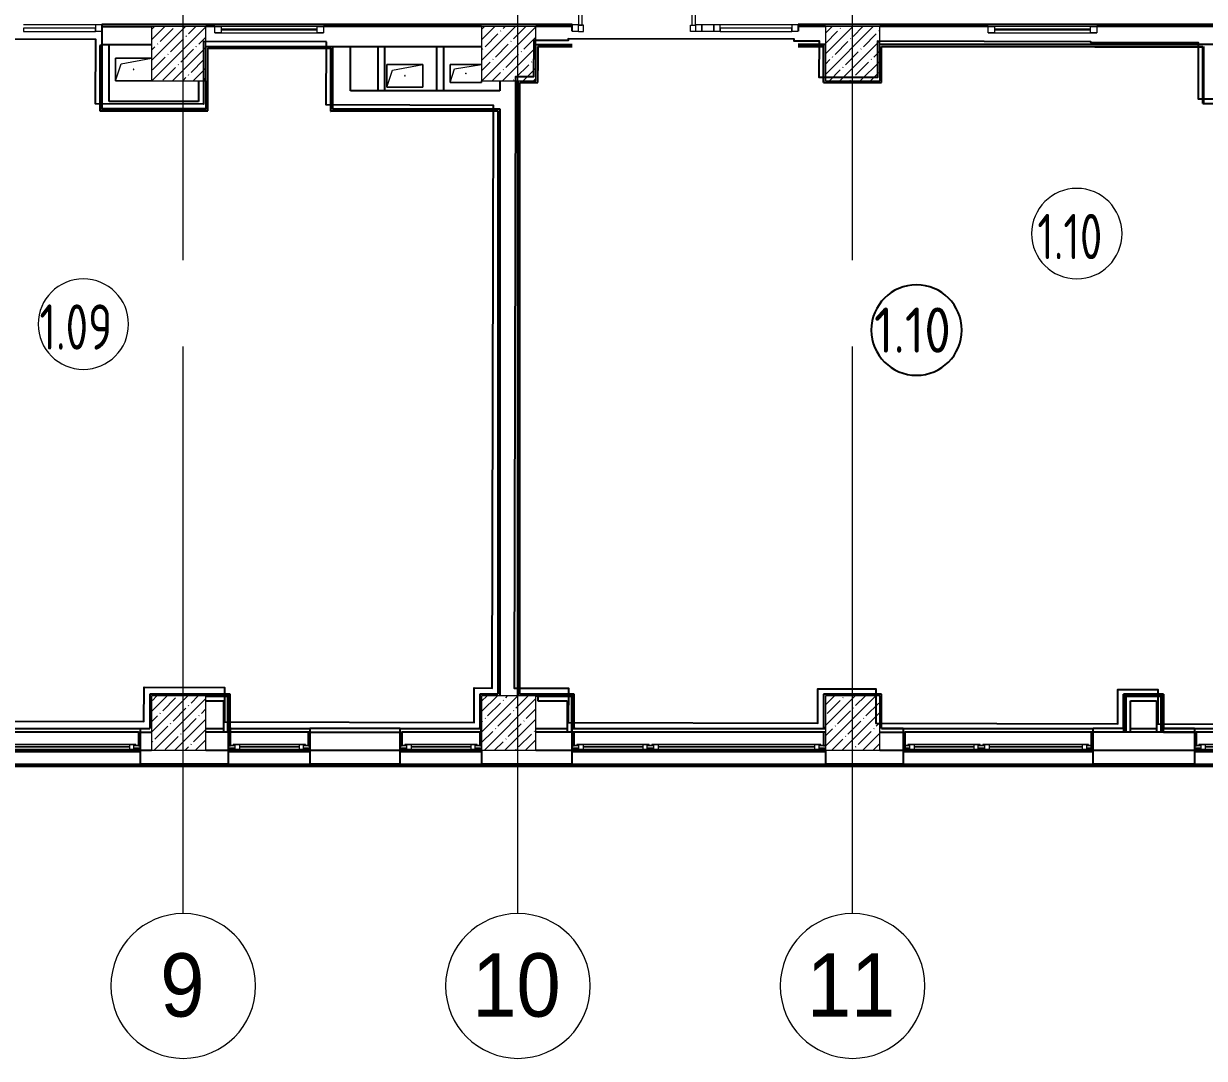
# Model space of a CAD drawing. Header units: millimetres. Extents: x -625 to 415037, y -3642 to 102118.
# Drawn here: x 24210 to 37265, y -3642 to 7796 of the extents above; entities that cross this region are included whole.
import ezdxf

# ---------------------------------------------------------------- set-up
doc = ezdxf.new("R2010")
doc.units = ezdxf.units.MM
doc.linetypes.add('Осевая', pattern=[6350, 1270, -952.5, 3175, -952.5])
for name, color, linetype, lineweight in [('A-AREA-IDEN', 7, 'Continuous', 9), ('A-DETL-GENF', 7, 'Continuous', 9), ('A-GENM', 7, 'Continuous', 9), ('A-GLAZ', 7, 'Continuous', 9), ('A-GLAZ-1', 7, 'Continuous', 5), ('A-GLAZ-CURT-1', 7, 'Continuous', 5), ('A-GLAZ-CURT-2', 7, 'Continuous', 20), ('A-GLAZ-CWMG', 7, 'Continuous', 9), ('A-GLAZ-CWMG-1', 7, 'Continuous', 20), ('S-COLS-1', 7, 'Continuous', 5), ('Оси', 7, 'Continuous', 9), ('Оси-1', 7, 'Continuous', 20), ('Оси-2', 7, 'Осевая', 9)]:
    doc.layers.add(name, color=color, linetype=linetype, lineweight=lineweight)
doc.styles.add('Arial', font='arial.ttf', dxfattribs={"width": 0.9, "height": 700})
doc.styles.add('GOST Common', font='', dxfattribs={"width": 0.9, "height": 500})
doc.styles.add('СПДС', font='ГОСТ тип А.ttf', dxfattribs={"width": 0.9})
doc.styles.get('GOST Common').set_extended_font_data('GOST Common')

# ---------------------------------------------------------------- blocks, each defined once
blk = doc.blocks.new('BSC_Колонна _Прямоугольная - 600х600-23286269-Объем проектирования 1 этажа')
at = {"layer": 'S-COLS-1'}
h = blk.add_hatch(dxfattribs=at)
h.set_pattern_fill('FP_3', color=256, style=0, pattern_type=2)
h.set_pattern_definition([(45, (-29509.74, -7600), (-114.04925, 114.04925), []), (45, (-29395.7, -7600), (-114.04925, 114.04925), [201.613, -40.323, 6.706, -33.617])])
h.paths.add_polyline_path([(-300, -300), (300, -300), (300, 300), (-300, 300), (-300, -187)])
for p, q in [((300, 300), (-300, 300)), ((-300, 300), (-300, -300)), ((300, -300), (300, 300)), ((-300, -300), (300, -300))]:
    blk.add_line(p, q, dxfattribs=at)
blk = doc.blocks.new('BSC_Колонна _Прямоугольная - 600х600-V5-Объем проектирования 1 этажа')
at = {"layer": 'S-COLS-1'}
h = blk.add_hatch(dxfattribs=at)
h.set_pattern_fill('FP_9', color=256, style=0, pattern_type=2)
h.set_pattern_definition([(45, (-25860, -200), (-114.0493, 114.0493), []), (45, (-25745.95, -200), (-114.0493, 114.0493), [201.613, -40.323, 6.706, -33.617])])
h.paths.add_polyline_path([(300, -300), (300, 300), (-300, 300), (-300, -300)])
for p, q in [((300, 300), (-300, 300)), ((-300, 300), (-300, -300)), ((300, -300), (300, 300)), ((-300, -300), (300, -300))]:
    blk.add_line(p, q, dxfattribs=at)
blk = doc.blocks.new('BSC_Колонна _Прямоугольная - 600х600-V6-Объем проектирования 1 этажа')
at = {"layer": 'S-COLS-1'}
h = blk.add_hatch(dxfattribs=at)
h.set_pattern_fill('FP_10', color=256, style=0, pattern_type=2)
h.set_pattern_definition([(45, (-29509.74, -200), (-114.04925, 114.04925), []), (45, (-29395.7, -200), (-114.04925, 114.04925), [201.613, -40.323, 6.706, -33.617])])
h.paths.add_polyline_path([(300, -300), (300, 300), (-300, 300), (-300, -300)])
for p, q in [((300, 300), (-300, 300)), ((-300, 300), (-300, -300)), ((300, -300), (300, 300)), ((-300, -300), (300, -300))]:
    blk.add_line(p, q, dxfattribs=at)
blk = doc.blocks.new('BSC_Колонна _Прямоугольная - 600х600-V18-Объем проектирования 1 этажа')
at = {"layer": 'S-COLS-1'}
h = blk.add_hatch(dxfattribs=at)
h.set_pattern_fill('FP_28', color=256, style=0, pattern_type=2)
h.set_pattern_definition([(45, (-25860, -7600), (-114.0493, 114.0493), []), (45, (-25745.95, -7600), (-114.0493, 114.0493), [201.613, -40.323, 6.706, -33.617])])
h.paths.add_polyline_path([(300, -300), (300, 300), (-300, 300), (-300, -300), (-111, -300)])
for p, q in [((300, 300), (-300, 300)), ((-300, 300), (-300, -300)), ((300, -300), (300, 300)), ((-300, -300), (300, -300))]:
    blk.add_line(p, q, dxfattribs=at)
blk = doc.blocks.new('BSC_Колонна _Прямоугольная - 600х600-V39-Объем проектирования 1 этажа')
at = {"layer": 'S-COLS-1'}
h = blk.add_hatch(dxfattribs=at)
h.set_pattern_fill('FP_65', color=256, style=0, pattern_type=2)
h.set_pattern_definition([(45, (-33310, -7600), (-114.04925, 114.04925), []), (45, (-33195.95, -7600), (-114.04925, 114.04925), [201.613, -40.323, 6.706, -33.617])])
h.paths.add_polyline_path([(300, -300), (300, 300), (-300, 300), (-300, -300)])
for p, q in [((300, 300), (-300, 300)), ((-300, 300), (-300, -300)), ((300, -300), (300, 300)), ((-300, -300), (300, -300))]:
    blk.add_line(p, q, dxfattribs=at)
blk = doc.blocks.new('BSC_Колонна _Прямоугольная - 600х600-V40-Объем проектирования 1 этажа')
at = {"layer": 'S-COLS-1'}
h = blk.add_hatch(dxfattribs=at)
h.set_pattern_fill('FP_66', color=256, style=0, pattern_type=2)
h.set_pattern_definition([(45, (-33310, -200), (-114.04925, 114.04925), []), (45, (-33195.95, -200), (-114.04925, 114.04925), [201.613, -40.323, 6.706, -33.617])])
h.paths.add_polyline_path([(300, -300), (300, 300), (-300, 300), (-300, -300)])
for p, q in [((300, 300), (-300, 300)), ((-300, 300), (-300, -300)), ((300, -300), (300, 300)), ((-300, -300), (300, -300))]:
    blk.add_line(p, q, dxfattribs=at)
blk = doc.blocks.new('120_Окно_СКБ_2Ст - 120_Окно_СКБ_2Ст 2100х2500 _мал створка справа_-V53-Объем проектирования 1 этажа')
at = {"layer": 'A-GLAZ'}
for p, q in [((-1050, -127), (-1050, -57)), ((-1050, -57), (-980, -57)), ((-980, -127), (-1050, -127)), ((-980, -127), (-1000, -127)), ((-1000, -127), (-1000, -137)), ((-980, -57), (-980, -127)), ((150, -87), (-980, -87)), ((-980, -87), (-980, -127)), ((-930, -137), (-930, -87)), ((100, -137), (100, -87)), ((150, -127), (150, -57)), ((150, -57), (220, -57)), ((150, -127), (150, -87)), ((220, -127), (150, -127)), ((170, -127), (150, -127)), ((170, -137), (170, -127)), ((220, -127), (200, -127)), ((200, -127), (200, -137)), ((220, -57), (220, -127)), ((980, -87), (220, -87)), ((220, -87), (220, -127)), ((270, -137), (270, -87)), ((930, -137), (930, -87)), ((980, -127), (980, -57)), ((980, -57), (1050, -57)), ((980, -127), (980, -87)), ((1050, -127), (980, -127)), ((1000, -127), (980, -127)), ((1000, -137), (1000, -127)), ((1050, -57), (1050, -127)), ((-1000, -137), (170, -137)), ((170, -137), (-1000, -137)), ((200, -137), (1000, -137)), ((1000, -137), (200, -137))]:
    blk.add_line(p, q, dxfattribs=at)
at = {"layer": 'A-GLAZ-1'}
for p, q in [((1050, -57), (-1050, -57)), ((-1030, -127), (-1000, -127)), ((-930, -107), (100, -107)), ((100, -117), (-930, -117)), ((171, -127), (200, -127)), ((270, -107), (930, -107)), ((930, -117), (270, -117)), ((1000, -127), (1030, -127))]:
    blk.add_line(p, q, dxfattribs=at)
blk = doc.blocks.new('120_Окно_СКБ_2Ст - 120_Окно_СКБ_2Ст 2800х2500_створка_-22445922-Объем проектирования 1 этажа')
at = {"layer": 'A-GLAZ'}
for p, q in [((-1400, -127), (-1400, -57)), ((-1400, -57), (-1330, -57)), ((-1330, -127), (-1400, -127)), ((-1330, -127), (-1350, -127)), ((-1350, -127), (-1350, -137)), ((-1330, -57), (-1330, -127)), ((500, -87), (-1330, -87)), ((-1330, -87), (-1330, -127)), ((-1280, -137), (-1280, -87)), ((450, -137), (450, -87)), ((500, -127), (500, -57)), ((500, -57), (570, -57)), ((500, -127), (500, -87)), ((570, -127), (500, -127)), ((520, -127), (500, -127)), ((520, -137), (520, -127)), ((570, -127), (550, -127)), ((550, -127), (550, -137)), ((570, -57), (570, -127)), ((1330, -87), (570, -87)), ((570, -87), (570, -127)), ((620, -137), (620, -87)), ((1280, -137), (1280, -87)), ((1330, -127), (1330, -57)), ((1330, -57), (1400, -57)), ((1330, -127), (1330, -87)), ((1400, -127), (1330, -127)), ((1350, -127), (1330, -127)), ((1350, -137), (1350, -127)), ((1400, -57), (1400, -127)), ((-1350, -137), (520, -137)), ((520, -137), (-1350, -137)), ((550, -137), (1350, -137)), ((1350, -137), (550, -137))]:
    blk.add_line(p, q, dxfattribs=at)
at = {"layer": 'A-GLAZ-1'}
for p, q in [((1400, -57), (-1400, -57)), ((-1380, -127), (-1350, -127)), ((-1280, -107), (450, -107)), ((450, -117), (-1280, -117)), ((520, -127), (550, -127)), ((620, -107), (1280, -107)), ((1280, -117), (620, -117)), ((1350, -127), (1380, -127))]:
    blk.add_line(p, q, dxfattribs=at)
blk = doc.blocks.new('120_Окно_СКБ_1Ст - 120_Окно_СКБ_1Ст 900х2500_h_-V150-Объем проектирования 1 этажа')
at = {"layer": 'A-GLAZ'}
for p, q in [((-450, -127), (-450, -57)), ((-450, -57), (-380, -57)), ((-380, -127), (-450, -127)), ((-380, -127), (-400, -127)), ((-400, -127), (-400, -137)), ((-380, -57), (-380, -127)), ((380, -87), (-380, -87)), ((-380, -87), (-380, -127)), ((-330, -137), (-330, -87)), ((330, -137), (330, -87)), ((380, -127), (380, -57)), ((380, -57), (450, -57)), ((380, -127), (380, -87)), ((450, -127), (380, -127)), ((400, -127), (380, -127)), ((400, -137), (400, -127)), ((450, -57), (450, -127)), ((-400, -137), (400, -137)), ((400, -137), (-400, -137))]:
    blk.add_line(p, q, dxfattribs=at)
at = {"layer": 'A-GLAZ-1'}
for p, q in [((450, -57), (-450, -57)), ((-430, -127), (-400, -127)), ((-330, -107), (330, -107)), ((330, -117), (-330, -117)), ((400, -127), (430, -127))]:
    blk.add_line(p, q, dxfattribs=at)
blk = doc.blocks.new('120_Окно_СКБ_1Ст - 120_Окно_СКБ_1Ст 900х2500_h_-V151-Объем проектирования 1 этажа')
at = {"layer": 'A-GLAZ'}
for p, q in [((-450, -127), (-450, -57)), ((-450, -57), (-380, -57)), ((-380, -127), (-450, -127)), ((-380, -127), (-400, -127)), ((-400, -127), (-400, -137)), ((-380, -57), (-380, -127)), ((380, -87), (-380, -87)), ((-380, -87), (-380, -127)), ((-330, -137), (-330, -87)), ((330, -137), (330, -87)), ((380, -127), (380, -57)), ((380, -57), (450, -57)), ((380, -127), (380, -87)), ((450, -127), (380, -127)), ((400, -127), (380, -127)), ((400, -137), (400, -127)), ((450, -57), (450, -127)), ((-400, -137), (400, -137)), ((400, -137), (-400, -137))]:
    blk.add_line(p, q, dxfattribs=at)
at = {"layer": 'A-GLAZ-1'}
for p, q in [((450, -57), (-450, -57)), ((-430, -127), (-400, -127)), ((-330, -107), (330, -107)), ((330, -117), (-330, -117)), ((400, -127), (430, -127))]:
    blk.add_line(p, q, dxfattribs=at)
blk = doc.blocks.new('120_Окно_СКБ_1Ст - 120_Окно_СКБ_1Ст 900х2500_h_-V152-Объем проектирования 1 этажа')
at = {"layer": 'A-GLAZ'}
for p, q in [((-450, -127), (-450, -57)), ((-450, -57), (-380, -57)), ((-380, -127), (-450, -127)), ((-380, -127), (-400, -127)), ((-400, -127), (-400, -137)), ((-380, -57), (-380, -127)), ((380, -87), (-380, -87)), ((-380, -87), (-380, -127)), ((-330, -137), (-330, -87)), ((330, -137), (330, -87)), ((380, -127), (380, -57)), ((380, -57), (450, -57)), ((380, -127), (380, -87)), ((450, -127), (380, -127)), ((400, -127), (380, -127)), ((400, -137), (400, -127)), ((450, -57), (450, -127)), ((-400, -137), (400, -137)), ((400, -137), (-400, -137))]:
    blk.add_line(p, q, dxfattribs=at)
at = {"layer": 'A-GLAZ-1'}
for p, q in [((450, -57), (-450, -57)), ((-430, -127), (-400, -127)), ((-330, -107), (330, -107)), ((330, -117), (-330, -117)), ((400, -127), (430, -127))]:
    blk.add_line(p, q, dxfattribs=at)
blk = doc.blocks.new('GM_Отверстие прямоугольное _в плите_ - Отверстие-21981599-Объем проектирования 1 этажа')
at = {"layer": 'A-GENM'}
for p, q in [((-175, -100), (-175, 100)), ((-175, 100), (175, 100)), ((175, 100), (-175, 100)), ((-175, 100), (-175, -100)), ((-175, -100), (-125, 50)), ((-125, 50), (175, 100)), ((175, -100), (-175, -100)), ((-175, -100), (175, -100)), ((175, -80), (175, -100)), ((175, -100), (175, -80))]:
    blk.add_line(p, q, dxfattribs=at)
for start, end in [(360, 180), (180, 360)]:
    blk.add_arc((0, 0), 2.5, start, end, dxfattribs=at)
blk = doc.blocks.new('GM_Отверстие прямоугольное _в плите_ - Отверстие-V199-Объем проектирования 1 этажа')
at = {"layer": 'A-GENM'}
for p, q in [((-200, -125), (-200, 125)), ((-200, 125), (200, 125)), ((200, 125), (-200, 125)), ((-200, 125), (-200, -125)), ((-200, -125), (-138, 62)), ((-138, 62), (200, 125)), ((200, 125), (200, -125)), ((200, -125), (200, 125)), ((200, -125), (-200, -125)), ((-200, -125), (200, -125))]:
    blk.add_line(p, q, dxfattribs=at)
for start, end in [(360, 180), (180, 360)]:
    blk.add_arc((0, 0), 2.5, start, end, dxfattribs=at)
blk = doc.blocks.new('GM_Отверстие прямоугольное _в плите_ - Отверстие-V206-Объем проектирования 1 этажа')
at = {"layer": 'A-GENM'}
for p, q in [((-200, -125), (-200, 125)), ((-200, 125), (200, 125)), ((200, 125), (-200, 125)), ((-200, 125), (-200, -125)), ((-200, -125), (-138, 62)), ((-138, 62), (200, 125)), ((200, -125), (-200, -125)), ((-200, -125), (200, -125))]:
    blk.add_line(p, q, dxfattribs=at)
for start, end in [(360, 180), (180, 360)]:
    blk.add_arc((0, 0), 2.5, start, end, dxfattribs=at)
blk = doc.blocks.new('Прямоугольный импост - 50 x 70 мм-31700031-Объем проектирования 1 этажа')
at = {"layer": 'A-GLAZ-CWMG-1'}
for p, q in [((-70, 35), (0, 35)), ((-70, -35), (-70, 35)), ((0, 35), (0, -35)), ((0, -35), (-70, -35))]:
    blk.add_line(p, q, dxfattribs=at)
blk = doc.blocks.new('Системная панель - Стекло - 40мм-31720953-Объем проектирования 1 этажа')
at = {"layer": 'A-GLAZ-CURT-1'}
h = blk.add_hatch(dxfattribs=at)
h.set_pattern_fill('FP_193', color=256, style=0, pattern_type=2)
h.set_pattern_definition([(45, (-24742.5, -7683), (-565.685, 565.685), [400, -1200]), (45, (-25142.5, -7883), (-565.685, 565.685), [1200, -400]), (45, (-24342.5, -8083), (-565.685, 565.685), [400, -1200])])
h.paths.add_polyline_path([(-109, -40), (398, -40), (398, 0), (-398, 0), (-398, -40)])
at = {"layer": 'A-GLAZ-CURT-2'}
for p, q in [((398, 0), (-398, 0)), ((-398, 0), (-398, -40)), ((398, -40), (398, 0)), ((-398, -40), (398, -40))]:
    blk.add_line(p, q, dxfattribs=at)
blk = doc.blocks.new('Прямоугольный импост - 50 x 70 мм-31720914-Объем проектирования 1 этажа')
at = {"layer": 'A-GLAZ-CWMG'}
blk.add_line((24940, 7918), (24145, 7918), dxfattribs=at)
blk = doc.blocks.new('Прямоугольный импост - 50 x 70 мм-V257-Объем проектирования 1 этажа')
at = {"layer": 'A-GLAZ-CWMG-1'}
for p, q in [((-70, 35), (0, 35)), ((-70, -35), (-70, 35)), ((0, 35), (0, -35)), ((0, -35), (-70, -35))]:
    blk.add_line(p, q, dxfattribs=at)
blk = doc.blocks.new('Дверь_Витражная_остекление_ - ДВН_ДАО_Главный вход_1200 в свету-V258-Объем проектирования 1 этажа')
at = {"layer": 'A-DETL-GENF'}
for p, q in [((-607, 925), (-647, 925)), ((-647, 925), (-647, 35)), ((-607, 877), (-607, 925)), ((-607, 30), (-607, 877)), ((647, 430), (607, 430)), ((607, 430), (607, 30)), ((647, 35), (647, 430)), ((-647, 30), (-627, 30)), ((-627, 30), (-647, 30)), ((-627, 30), (-607, 30)), ((-592, 30), (-627, 30)), ((-592, -40), (-592, 30)), ((592, 20), (592, 30)), ((592, 30), (647, 30)), ((592, -40), (592, 20)), ((607, 30), (647, 30)), ((-647, -35), (-647, -40)), ((-647, -40), (-592, -40)), ((647, -40), (592, -40)), ((647, -35), (647, -40))]:
    blk.add_line(p, q, dxfattribs=at)
blk = doc.blocks.new('Системная панель - Стемалит - 40мм-31720939-Объем проектирования 1 этажа')
at = {"layer": 'A-GLAZ-CURT-2'}
for p, q in [((65, 35), (-65, 35)), ((-65, 35), (-65, -35)), ((65, -35), (65, 35)), ((-65, -35), (65, -35))]:
    blk.add_line(p, q, dxfattribs=at)
blk = doc.blocks.new('Прямоугольный импост - 50 x 70 мм-V259-Объем проектирования 1 этажа')
at = {"layer": 'A-GLAZ-CWMG-1'}
for p, q in [((-35, 35), (35, 35)), ((-35, -35), (-35, 35)), ((35, 35), (35, -35)), ((35, -35), (-35, -35))]:
    blk.add_line(p, q, dxfattribs=at)
blk = doc.blocks.new('Прямоугольный импост - 50 x 70 мм-V260-Объем проектирования 1 этажа')
at = {"layer": 'A-GLAZ-CWMG-1'}
for p, q in [((0, 35), (-70, 35)), ((-70, 35), (-70, -35)), ((0, -35), (0, 35)), ((-70, -35), (0, -35))]:
    blk.add_line(p, q, dxfattribs=at)
blk = doc.blocks.new('Системная панель - Стекло - 40мм-V261-Объем проектирования 1 этажа')
at = {"layer": 'A-GLAZ-CURT-2'}
for p, q in [((397.5, 0), (-397.5, 0)), ((-397.5, 0), (-397.5, -40)), ((397.5, -40), (397.5, 0)), ((-397.5, -40), (397.5, -40))]:
    blk.add_line(p, q, dxfattribs=at)
blk = doc.blocks.new('Прямоугольный импост - 50 x 70 мм-V262-Объем проектирования 1 этажа')
at = {"layer": 'A-GLAZ-CWMG-1'}
for p, q in [((-35, 35), (35, 35)), ((-35, -35), (-35, 35)), ((35, 35), (35, -35)), ((35, -35), (-35, -35))]:
    blk.add_line(p, q, dxfattribs=at)
blk = doc.blocks.new('Прямоугольный импост - 50 x 70 мм-V263-Объем проектирования 1 этажа')
at = {"layer": 'A-GLAZ-CWMG'}
blk.add_line((32640, 7918), (31845, 7918), dxfattribs=at)
blk = doc.blocks.new('120_Окно_СКБ_1Ст - 120_Окно_СКБ_1Ст 400х1200 EI30-24228621-Объем проектирования 1 этажа')
at = {"layer": 'A-GLAZ'}
for p, q in [((-600, 40), (-600, 110)), ((-600, 110), (-530, 110)), ((-530, 40), (-600, 40)), ((-530, 110), (-530, 40)), ((530, 40), (530, 110)), ((530, 110), (600, 110)), ((600, 40), (530, 40)), ((600, 110), (600, 40))]:
    blk.add_line(p, q, dxfattribs=at)
at = {"layer": 'A-GLAZ-1'}
for p, q in [((600, 110), (-600, 110)), ((-600, 40), (600, 40)), ((530, 80), (-530, 80)), ((530, 70), (-530, 70))]:
    blk.add_line(p, q, dxfattribs=at)
blk = doc.blocks.new('120_Окно_СКБ_1Ст - 120_Окно_СКБ_1Ст 400х1200 EI30-24228909-Объем проектирования 1 этажа')
at = {"layer": 'A-GLAZ'}
for p, q in [((-600, 30), (-600, 100)), ((-600, 100), (-530, 100)), ((-530, 30), (-600, 30)), ((-530, 100), (-530, 30)), ((530, 30), (530, 100)), ((530, 100), (600, 100)), ((600, 30), (530, 30)), ((600, 100), (600, 30))]:
    blk.add_line(p, q, dxfattribs=at)
at = {"layer": 'A-GLAZ-1'}
for p, q in [((600, 100), (-600, 100)), ((-600, 30), (600, 30)), ((530, 70), (-530, 70)), ((530, 60), (-530, 60))]:
    blk.add_line(p, q, dxfattribs=at)
blk = doc.blocks.new('Ось сетки - D8-29747960-Объем проектирования 1 этажа')
at = {"layer": 'Оси-1'}
for start, end in [(360, 180), (180, 360)]:
    blk.add_arc((0, 0), 4, start, end, dxfattribs=at)
blk = doc.blocks.new('Марка_Помещения - Номер-25198446-Объем проектирования 1 этажа')
at = {"layer": 'A-AREA-IDEN'}
for start, end in [(360, 180), (180, 360)]:
    blk.add_arc((0, 0), 2.5, start, end, dxfattribs=at)

msp = doc.modelspace()

# ---------------------------------------------------------------- linework, layer by layer
for p, q in [((30275, 7785), (25075, 7785)), ((25075, 7785), (25075, 7784)), ((25075, 7784), (25075, 6854)), ((25075, 7764), (25625, 7764)), ((26325, 7764), (26225, 7764)), ((29274, 7764), (27525, 7764)), ((30275, 7764), (29874, 7764)), ((30275, 7712), (30275, 7784)), ((38584, 7785), (32775, 7785)), ((32775, 7785), (32775, 7784)), ((32775, 7784), (32775, 7712)), ((33075, 7764), (32775, 7764)), ((34875, 7764), (33675, 7764)), ((38055, 7764), (36075, 7764)), ((25055, 7554), (25054, 7554)), ((25054, 7554), (25054, 6833)), ((25075, 7554), (25055, 7554)), ((25075, 7564), (25625, 7564)), ((25155, 6934), (25155, 7564)), ((26225, 7544), (27625, 7544)), ((26245, 7523), (26245, 7524)), ((26246, 7523), (26245, 7523)), ((26246, 7523), (27604, 7523)), ((26246, 6833), (26246, 7523)), ((27604, 7523), (27604, 6826)), ((27605, 7523), (27604, 7523)), ((27605, 7144), (27605, 7524)), ((27625, 7544), (29274, 7544)), ((27625, 7544), (27625, 6854)), ((27825, 7054), (27825, 7544)), ((28125, 7544), (28125, 7054)), ((28205, 7054), (28205, 7544)), ((28775, 7544), (28775, 7054)), ((28855, 7054), (28855, 7544)), ((29874, 7564), (30275, 7564)), ((30275, 7544), (29894, 7544)), ((29894, 7544), (29894, 7277)), ((29894, 7543), (29895, 7543)), ((29895, 7543), (30275, 7543)), ((29895, 7143), (29895, 7543)), ((30275, 7543), (30275, 7544)), ((33075, 7564), (32775, 7564)), ((33054, 7544), (32775, 7544)), ((32775, 7544), (32775, 7543)), ((32775, 7543), (33054, 7543)), ((33054, 7564), (33054, 7544)), ((33054, 7543), (33054, 7544)), ((33054, 7543), (33054, 7143)), ((33055, 7144), (33055, 7564)), ((38055, 7564), (33675, 7564)), ((33695, 7544), (33695, 7543)), ((33696, 7543), (33695, 7543)), ((33696, 7543), (36055, 7543)), ((33696, 7143), (33696, 7543)), ((36055, 7543), (36055, 7544)), ((36055, 7543), (37247, 7543)), ((36055, 7535), (36055, 7543)), ((37247, 7535), (36055, 7535)), ((37247, 7543), (37247, 7544)), ((37247, 6914), (37247, 7535)), ((37255, 7544), (37255, 6914)), ((26145, 7164), (26145, 6934)), ((26225, 7164), (26225, 6854)), ((29474, 7054), (27825, 7054)), ((29474, 7164), (29474, 7054)), ((29673, 7164), (29673, 364)), ((29674, 364), (29674, 7164)), ((29693, 7143), (29693, 7144)), ((29693, 7143), (29694, 7143)), ((29694, 7143), (29694, 384)), ((29695, 7143), (29895, 7143)), ((29695, 385), (29695, 7143)), ((33054, 7144), (33056, 7144)), ((33054, 7143), (33696, 7143)), ((33695, 7144), (33695, 7143)), ((26145, 6934), (25155, 6934)), ((25054, 6833), (26246, 6833)), ((25055, 6834), (25055, 6835)), ((26245, 6834), (25055, 6834)), ((26225, 6855), (25075, 6855)), ((25075, 6854), (26225, 6854)), ((26245, 6835), (26245, 6834)), ((27604, 6826), (27605, 6826)), ((27605, 6834), (29454, 6834)), ((27605, 6834), (27605, 6833)), ((29453, 6826), (27605, 6826)), ((27625, 6854), (29474, 6854)), ((29453, 6826), (29453, 385)), ((29454, 6833), (29454, 6834)), ((29454, 6826), (29454, 6833)), ((29474, 6854), (29474, 364)), ((37247, 6914), (37247, 6913)), ((37247, 6913), (38314, 6913)), ((25604, 385), (25604, 5)), ((26494, 385), (25604, 385)), ((26225, 364), (26225, 384)), ((26481, 371), (26225, 371)), ((26468, 359), (26225, 359)), ((26225, 309), (26418, 309)), ((26418, 309), (26418, -36)), ((26468, -36), (26468, 359)), ((26481, 14), (26481, 371)), ((26494, -36), (26494, 385)), ((29453, 385), (29253, 385)), ((29253, 385), (29253, 14)), ((29454, 384), (29453, 384)), ((29693, 384), (29695, 384)), ((30296, 385), (29695, 385)), ((30172, 384), (29695, 384)), ((29874, 364), (29894, 364)), ((29894, 384), (29894, 364)), ((30282, 371), (29894, 371)), ((29894, 364), (29894, 309)), ((30270, 359), (29894, 359)), ((29894, 309), (30220, 309)), ((30220, 309), (30220, -36)), ((30270, -36), (30270, 359)), ((30282, 14), (30282, 371)), ((30295, 14), (30295, 384)), ((30296, 5), (30296, 385)), ((33054, 385), (33054, 5)), ((33696, 385), (33054, 385)), ((33696, 5), (33696, 385)), ((36371, 385), (36371, 14)), ((36813, 385), (36371, 385)), ((36373, 384), (36372, 384)), ((36372, 14), (36372, 384)), ((36385, 371), (36385, -36)), ((36800, 371), (36385, 371)), ((36397, 359), (36397, -36)), ((36787, 359), (36397, 359)), ((36447, -36), (36447, 309)), ((36447, 309), (36737, 309)), ((36737, 309), (36737, -36)), ((36787, -36), (36787, 359)), ((36800, -36), (36800, 371)), ((36812, 384), (36812, 4)), ((36813, 5), (36813, 385)), ((22700, 4), (25500, 4)), ((22721, 5), (25500, 5)), ((25500, 5), (25500, 4)), ((25500, 5), (25605, 5)), ((25500, 4), (25500, -386)), ((25500, 4), (25605, 4)), ((25605, 5), (25605, 4)), ((26225, 4), (26418, 4)), ((26475, -386), (26475, 14)), ((26475, 14), (26493, 14)), ((26475, 4), (27375, 4)), ((26493, 14), (26493, 24)), ((26493, 14), (26493, -36)), ((26494, 5), (27375, 5)), ((28374, 5), (27375, 5)), ((27375, 5), (27375, 4)), ((27375, 4), (27375, -386)), ((28374, 4), (27375, 4)), ((28374, 4), (28374, 5)), ((28374, 5), (29254, 5)), ((28374, 4), (29254, 4)), ((28374, -386), (28374, 4)), ((29253, 14), (29254, 14)), ((29253, 5), (29253, 14)), ((29254, 24), (29254, 14)), ((29254, 14), (29274, 14)), ((29254, 5), (29254, 14)), ((29264, 4), (29264, -36)), ((29874, 4), (30220, 4)), ((30275, -386), (30275, 14)), ((30275, 14), (30295, 14)), ((30275, 4), (33075, 4)), ((30285, 4), (30285, 5)), ((30285, 5), (33065, 5)), ((30295, 14), (30295, 5)), ((30295, 5), (30295, 4)), ((33055, 14), (33075, 14)), ((33065, 5), (33065, 4)), ((33695, 4), (33695, 24)), ((33695, 4), (33935, 4)), ((33935, 5), (33696, 5)), ((33935, 4), (33935, 5)), ((33935, 5), (36035, 5)), ((33935, 4), (36035, 4)), ((33935, 4), (33935, -386)), ((36372, 5), (36035, 5)), ((36035, 5), (36035, 4)), ((36372, 4), (36035, 4)), ((36035, -386), (36035, 4)), ((36371, 14), (36372, 14)), ((36372, 14), (36372, -36)), ((36372, 4), (36372, 5)), ((36447, 4), (36737, 4)), ((36812, -36), (36812, 4)), ((36812, 4), (36813, 4)), ((37155, 4), (36812, 4)), ((37155, 5), (36813, 5)), ((36813, 4), (37155, 4)), ((37155, 4), (37155, 5)), ((37155, 5), (38034, 5)), ((37155, 4), (38034, 4)), ((37155, 4), (37155, -386)), ((25479, -36), (22721, -36)), ((25479, -36), (25479, -184)), ((25480, -36), (25479, -36)), ((25480, -36), (25625, -36)), ((25480, -36), (25480, -184)), ((26495, -36), (26225, -36)), ((26475, -36), (26475, -184)), ((26495, -184), (26495, -36)), ((26496, -36), (26495, -36)), ((27355, -36), (26496, -36)), ((26496, -184), (26496, -36)), ((27354, -36), (27354, -184)), ((27355, -36), (27354, -36)), ((27355, -36), (27355, -184)), ((27375, -36), (27355, -36)), ((27375, -36), (28394, -36)), ((27375, -184), (27375, -36)), ((29254, -36), (28394, -36)), ((28394, -184), (28394, -36)), ((28395, -36), (28394, -36)), ((28395, -184), (28395, -36)), ((29253, -36), (29253, -184)), ((29254, -36), (29253, -36)), ((29254, -36), (29254, -184)), ((29274, -36), (29254, -36)), ((30295, -36), (29874, -36)), ((30295, -184), (30295, -36)), ((30296, -36), (30295, -36)), ((33054, -36), (30296, -36)), ((30296, -184), (30296, -36)), ((33054, -36), (33054, -184)), ((33055, -36), (33054, -36)), ((33055, -36), (33055, -184)), ((33075, -36), (33055, -36)), ((33675, -36), (33955, -36)), ((33955, -236), (33955, -36)), ((33956, -36), (33955, -36)), ((36015, -36), (33956, -36)), ((33956, -236), (33956, -36)), ((36014, -36), (36014, -236)), ((36015, -36), (36014, -36)), ((36035, -36), (36015, -36)), ((36015, -36), (36015, -236)), ((37155, -36), (36035, -36)), ((36812, -36), (37175, -36)), ((37175, -184), (37175, -36)), ((37176, -36), (37175, -36)), ((38034, -36), (37176, -36)), ((37176, -184), (37176, -36)), ((22700, -236), (25625, -236)), ((25500, -216), (25430, -216)), ((25479, -184), (25480, -184)), ((25480, -184), (25500, -184)), ((26225, -236), (29274, -236)), ((26475, -184), (26495, -184)), ((26545, -216), (26475, -216)), ((26495, -184), (26496, -184)), ((27375, -216), (27305, -216)), ((27354, -184), (27355, -184)), ((27355, -184), (27375, -184)), ((28374, -184), (28394, -184)), ((28444, -216), (28374, -216)), ((28394, -184), (28395, -184)), ((29274, -216), (29204, -216)), ((29253, -184), (29254, -184)), ((29254, -184), (29274, -184)), ((29274, -236), (29274, -386)), ((29874, -236), (33075, -236)), ((30275, -184), (30295, -184)), ((30345, -216), (30275, -216)), ((30295, -184), (30296, -184)), ((31175, -216), (31105, -216)), ((33075, -216), (33005, -216)), ((33054, -184), (33055, -184)), ((33055, -184), (33075, -184)), ((33075, -236), (33075, -386)), ((33675, -236), (38055, -236)), ((34005, -216), (33955, -216)), ((34835, -216), (34765, -216)), ((36015, -216), (35965, -216)), ((36014, -236), (36015, -236)), ((37155, -184), (37175, -184)), ((37225, -216), (37155, -216)), ((37175, -184), (37176, -184)), ((25500, -386), (25500, -394)), ((25500, -386), (26475, -386)), ((25500, -389), (26475, -389)), ((26475, -394), (26475, -386)), ((27375, -386), (27375, -394)), ((27375, -386), (28374, -386)), ((27375, -389), (28374, -389)), ((28374, -394), (28374, -386)), ((29274, -386), (29274, -394)), ((29274, -386), (30275, -386)), ((29274, -389), (30275, -389)), ((30275, -394), (30275, -386)), ((33075, -386), (33075, -394)), ((33075, -386), (33935, -386)), ((33075, -389), (33935, -389)), ((33935, -394), (33935, -386)), ((36035, -386), (36035, -394)), ((36035, -386), (37155, -386)), ((36035, -389), (37155, -389)), ((37155, -394), (37155, -386)), ((72345, -416), (-225, -416)), ((25500, -394), (22700, -394)), ((25500, -394), (26475, -394)), ((27375, -394), (26475, -394)), ((27375, -394), (28374, -394)), ((29274, -394), (28374, -394)), ((29274, -394), (30275, -394)), ((33075, -394), (30275, -394)), ((33075, -394), (33935, -394)), ((36035, -394), (33935, -394)), ((36035, -394), (37155, -394)), ((38055, -394), (37155, -394))]:
    msp.add_line(p, q)
at = {"flags": 128}
msp.add_lwpolyline([(27558, 7594), (26200, 7597), (26198, 6907), (25006, 6910), (25008, 7620), (22550, 7626), (22549, 7226), (21907, 7227), (21908, 7607), (20750, 7610), (20732, 92), (21890, 89), (21891, 469), (22658, 467), (22657, 87), (25540, 81), (25541, 461), (26432, 458), (26431, 78), (29190, 72), (29191, 452), (29391, 451), (29406, 6892), (27556, 6897)], close=True, dxfattribs=at)
msp.add_lwpolyline([(38266, 6959), (37199, 6961), (37201, 7583), (36009, 7586), (36009, 7594), (33650, 7600), (33649, 7200), (33007, 7201), (33008, 7601), (32729, 7602), (32729, 7623), (30229, 7629), (30229, 7608), (29850, 7608), (29849, 7208), (29649, 7209), (29633, 451), (30233, 450), (30232, 70), (32990, 63), (32991, 443), (33633, 442), (33632, 62), (36308, 55), (36309, 435), (36751, 434), (36750, 54), (37970, 51)], dxfattribs=at)
for start, end in [(0, 180), (180, 0)]:
    msp.add_arc((34082, 4408), 500, start, end)
at = {"layer": 'Оси'}
for p, q in [((25975, -2042), (25975, 2958)), ((29675, -2042), (29675, 2958)), ((33375, -2042), (33375, 2958))]:
    msp.add_line(p, q, dxfattribs=at)
at = {"layer": 'Оси-2'}
for p, q in [((25975, 2958), (25975, 22262)), ((29675, 2958), (29675, 22262)), ((33375, 2958), (33375, 22262))]:
    msp.add_line(p, q, dxfattribs=at)

# ---------------------------------------------------------------- block references
for name, p in [('Дверь_Витражная_остекление_ - ДВН_ДАО_Главный вход_1200 в свету-V258-Объем проектирования 1 этажа', (30992, 7747)), ('Прямоугольный импост - 50 x 70 мм-31720914-Объем проектирования 1 этажа', (65, -136)), ('Системная панель - Стекло - 40мм-31720953-Объем проектирования 1 этажа', (24607, 7747)), ('BSC_Колонна _Прямоугольная - 600х600-V18-Объем проектирования 1 этажа', (25925, 7464)), ('BSC_Колонна _Прямоугольная - 600х600-23286269-Объем проектирования 1 этажа', (29574, 7464)), ('Системная панель - Стемалит - 40мм-31720939-Объем проектирования 1 этажа', (31775, 7747)), ('Прямоугольный импост - 50 x 70 мм-V263-Объем проектирования 1 этажа', (65, -136)), ('Системная панель - Стекло - 40мм-V261-Объем проектирования 1 этажа', (32307, 7747)), ('BSC_Колонна _Прямоугольная - 600х600-V39-Объем проектирования 1 этажа', (33375, 7464)), ('GM_Отверстие прямоугольное _в плите_ - Отверстие-V206-Объем проектирования 1 этажа', (25425, 7289)), ('GM_Отверстие прямоугольное _в плите_ - Отверстие-V199-Объем проектирования 1 этажа', (28425, 7219)), ('GM_Отверстие прямоугольное _в плите_ - Отверстие-21981599-Объем проектирования 1 этажа', (29099, 7244)), ('BSC_Колонна _Прямоугольная - 600х600-V5-Объем проектирования 1 этажа', (25925, 64)), ('BSC_Колонна _Прямоугольная - 600х600-V6-Объем проектирования 1 этажа', (29574, 64)), ('BSC_Колонна _Прямоугольная - 600х600-V40-Объем проектирования 1 этажа', (33375, 64))]:
    msp.add_blockref(name, p)
at = {"extrusion": (0, 0, -1), "rotation": 180}
for name, p in [('Прямоугольный импост - 50 x 70 мм-31700031-Объем проектирования 1 этажа', (-25075, 7747)), ('Прямоугольный импост - 50 x 70 мм-V259-Объем проектирования 1 этажа', (-31675, 7747)), ('Прямоугольный импост - 50 x 70 мм-V262-Объем проектирования 1 этажа', (-31875, 7747)), ('Прямоугольный импост - 50 x 70 мм-V257-Объем проектирования 1 этажа', (-32775, 7747))]:
    msp.add_blockref(name, p, dxfattribs=at)
at = {"color": 3}
for name, p in [('120_Окно_СКБ_1Ст - 120_Окно_СКБ_1Ст 400х1200 EI30-24228621-Объем проектирования 1 этажа', (26925, 7654)), ('120_Окно_СКБ_1Ст - 120_Окно_СКБ_1Ст 400х1200 EI30-24228909-Объем проектирования 1 этажа', (35475, 7664))]:
    msp.add_blockref(name, p, dxfattribs=at)
at = {"rotation": 180}
msp.add_blockref('Прямоугольный импост - 50 x 70 мм-V260-Объем проектирования 1 этажа', (30275, 7747), dxfattribs=at)
at = {"color": 3, "rotation": 180}
for name, p in [('120_Окно_СКБ_2Ст - 120_Окно_СКБ_2Ст 2800х2500_створка_-22445922-Объем проектирования 1 этажа', (24100, -311)), ('120_Окно_СКБ_1Ст - 120_Окно_СКБ_1Ст 900х2500_h_-V151-Объем проектирования 1 этажа', (26925, -311)), ('120_Окно_СКБ_1Ст - 120_Окно_СКБ_1Ст 900х2500_h_-V150-Объем проектирования 1 этажа', (28824, -311)), ('120_Окно_СКБ_2Ст - 120_Окно_СКБ_2Ст 2800х2500_створка_-22445922-Объем проектирования 1 этажа', (31675, -311)), ('120_Окно_СКБ_2Ст - 120_Окно_СКБ_2Ст 2100х2500 _мал створка справа_-V53-Объем проектирования 1 этажа', (34985, -311)), ('120_Окно_СКБ_1Ст - 120_Окно_СКБ_1Ст 900х2500_h_-V152-Объем проектирования 1 этажа', (37605, -311))]:
    msp.add_blockref(name, p, dxfattribs=at)
at = {"layer": 'A-AREA-IDEN', "xscale": 199.9999999999999, "yscale": 199.9999999999999, "zscale": 199.9999999999999}
for p in [(35854, 5474), (24870, 4474)]:
    msp.add_blockref('Марка_Помещения - Номер-25198446-Объем проектирования 1 этажа', p, dxfattribs=at)
at = {"layer": 'Оси-1', "xscale": 199.9999999999999, "yscale": 199.9999999999999, "zscale": 199.9999999999999}
for p in [(25975, -2842), (29675, -2842), (33375, -2842)]:
    msp.add_blockref('Ось сетки - D8-29747960-Объем проектирования 1 этажа', p, dxfattribs=at)

# ---------------------------------------------------------------- texts
at = {"insert": (33612, 4658), "char_height": 500, "width": 1096.71, "attachment_point": 1, "style": 'GOST Common'}
msp.add_mtext('1.10', dxfattribs=at)
at = {"layer": 'A-AREA-IDEN', "char_height": 500, "attachment_point": 1, "style": 'СПДС'}
for s, insert, width in [('1.10', (35418, 5692), 1096.71), ('1.09', (24386, 4692), 1212.15)]:
    msp.add_mtext(s, dxfattribs=dict(at, insert=insert, width=width))
at = {"layer": 'Оси', "char_height": 700, "attachment_point": 1, "style": 'Arial'}
for s, insert, width in [('\\fArial|b0|i0|c204|p34|;\\W.9;9', (25720, -2481), 606.08), ('10', (29169, -2481), 1212.15), ('11', (32869, -2481), 1212.15)]:
    msp.add_mtext(s, dxfattribs=dict(at, insert=insert, width=width))

doc.saveas('drawing.dxf')
